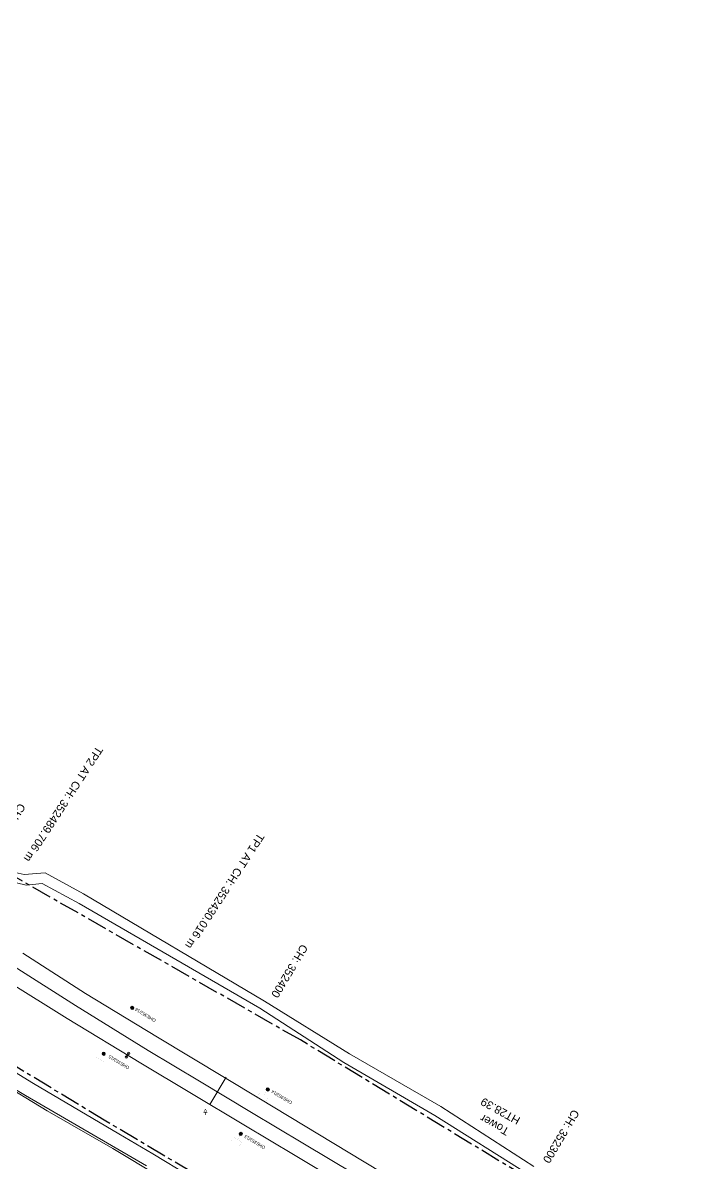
# Model space of a CAD drawing. Header units: feet. Extents: x 593168 to 611286, y 3401475 to 3412398.
# Drawn here: x 600564.8 to 600774.3, y 3407869.6 to 3408225.7 of the extents above; entities that cross this region are included whole.
import ezdxf

# ---------------------------------------------------------------- set-up
doc = ezdxf.new("R2010")
doc.units = ezdxf.units.FT
doc.header["$MEASUREMENT"] = 0
doc.linetypes.add('CENTER', pattern=[2, 1.25, -0.25, 0.25, -0.25])
for name, color, linetype, lineweight in [("EXG. TP CH's", 7, 'Continuous', 0), ('Existing IR Chainage', 7, 'Continuous', 0), ('Existing IR Track', 143, 'Continuous', 0), ('Fence', 251, 'F-LINE', 0), ('OHE MAST', 8, 'Continuous', 0), ('OHE MAST TEXT', 8, 'Continuous', 0), ('SH.NOS', 251, 'Continuous', 0), ('Sign Board', 251, 'Continuous', 0), ('Subroad Edge', 34, 'Continuous', 0), ('Text1', 251, 'Continuous', 0)]:
    doc.layers.add(name, color=color, linetype=linetype, lineweight=lineweight)
doc.layers.add('Existing Railway Boundary', color=7, linetype='CENTER')
doc.styles.add('CUT-FILL', font='cut-fill.shx', dxfattribs={"height": 2})
doc.styles.get("Standard").update_dxf_attribs({"font": 'arial.ttf'})
doc.styles.add('Style-Arial', font='arial.ttf')
doc.linetypes.add('F-LINE', pattern='A,0.6,["X",Standard,S=0.3,R=0,X=0,Y=-0.15],0.1', length=0.7)

# ---------------------------------------------------------------- blocks, each defined once
blk = doc.blocks.new('TSB100')
at = {"layer": 'SH.NOS', "const_width": 0.132}
blk.add_lwpolyline([(-0.51, 0.84), (0.54, 0.84), (0, 1.85)], close=True, dxfattribs=at)
at = {"layer": 'SH.NOS', "const_width": 0.142}
blk.add_lwpolyline([(0, 0.84), (0, 0)], dxfattribs=at)
at = {"layer": 'SH.NOS', "style": 'CUT-FILL'}
blk.add_text('100', height=0.2, dxfattribs=at).set_placement((-0.23, 1.03))
blk = doc.blocks.new('OHE MAST')
h = blk.add_hatch(color=256)
h.dxf.hatch_style = 1
edge = h.paths.add_edge_path()
edge.add_arc((0, 0), 0.514, 0, 360)
at = {"const_width": 0.01}
for points in [[(1.5, 3.5), (1.5, 2), (-1.5, 2), (-1.5, 3.5)], [(0, 2), (0, 0)]]:
    blk.add_lwpolyline(points, dxfattribs=at)
blk.add_circle((0, 0), 0.514)

msp = doc.modelspace()

# ---------------------------------------------------------------- linework, layer by layer
at = {"layer": "EXG. TP CH's", "color": 7, "lineweight": 0, "flags": 128}
msp.add_lwpolyline([(600597.1271, 3407902.7221), (600597.8681, 3407903.9153)], dxfattribs=at)
at = {"layer": "EXG. TP CH's", "color": 7, "lineweight": 0}
for centre in [(600597.1271, 3407902.7221), (600597.8681, 3407903.9153)]:
    msp.add_circle(centre, 0.375, dxfattribs=at)
at = {"layer": 'Existing IR Chainage', "color": 7, "linetype": 'Continuous', "lineweight": 13, "flags": 128}
msp.add_lwpolyline([(600628.4051, 3407896.5085), (600623.2686, 3407887.9285)], dxfattribs=at)
at = {"layer": 'Existing IR Track', "flags": 128}
for points in [[(600705.6264, 3407849.4257), (600671.4491, 3407870.0453), (600638.552, 3407889.8818), (600606.873, 3407908.9974), (600584.4159, 3407922.6305), (600564.8022, 3407935.1631)], [(600668.8751, 3407865.9834), (600652.2966, 3407875.86), (600636.2635, 3407885.4118), (600620.0116, 3407895.1816), (600603.9837, 3407904.817), (600581.2873, 3407918.8515), (600562.1568, 3407931.0482)], [(600666.4011, 3407862.1409), (600649.8694, 3407872.0205), (600633.8789, 3407881.5767), (600617.5782, 3407891.3351), (600601.6492, 3407900.871), (600578.7283, 3407914.8208), (600559.8756, 3407926.5043)]]:
    msp.add_lwpolyline(points, dxfattribs=at)
at = {"layer": 'Existing Railway Boundary', "ltscale": 5}
for points in [[(601317.2433, 3407450.7097), (601224.899, 3407507.0908), (601103.8361, 3407576.9037), (601076.3041, 3407593.1922), (601027.0445, 3407622.1279), (600800.8989, 3407757.7565), (600729.53, 3407800.2216), (600590.7896, 3407882.7312), (600531.0891, 3407918.878), (600526.2178, 3407921.6024), (600502.3694, 3407935.4788), (600422.2553, 3407983.1065), (600376.8527, 3408011.2163), (600345.4847, 3408028.7629), (600315.7213, 3408046.6622), (600129.9447, 3408159.317), (599995.7813, 3408208.5798), (599954.336, 3408225.7264), (599945.3157, 3408214.7803), (599936.2222, 3408204.7154)], [(602240.837, 3406937.0674), (602116.2948, 3407010.7668), (601764.5806, 3407219.7883), (601759.3642, 3407222.2685), (601653.1238, 3407292.2946), (601441.2096, 3407415.0505), (601397.917, 3407440.7299), (601301.0475, 3407498.7265), (601241.8375, 3407534.2132), (601188.4611, 3407565.6026), (601139.5754, 3407594.3481), (601094.5264, 3407622.448), (600939.9459, 3407716.091), (600853.7892, 3407766.6119), (600798.1443, 3407818.9628), (600756.3389, 3407844.4101), (600651.5465, 3407908.0731), (600401.2293, 3408050.9686)]]:
    msp.add_lwpolyline(points, dxfattribs=at)
at = {"layer": 'Fence'}
msp.add_lwpolyline([(600744.131, 3407784.494), (600708.9321, 3407805.2243), (600675.3063, 3407825.3436), (600637.1202, 3407847.6194), (600592.9604, 3407874.1774), (600572.393, 3407885.9944), (600509.4416, 3407924.2791), (600487.7753, 3407937.0803), (600465.4538, 3407949.9255), (600444.2684, 3407962.6281), (600429.2318, 3407971.786), (600405.4027, 3407985.9302), (600381.3379, 3407999.2411)], dxfattribs=at)
at = {"layer": 'Subroad Edge'}
for points in [[(600603.492, 3407868.7656, 258.0835), (600565.6214, 3407890.6802, 258.0845), (600532.7257, 3407910.4057, 258.0955), (600488.0185, 3407937.4354, 258.0575), (600445.2705, 3407963.0509, 258.1085), (600429.7554, 3407972.5738, 258.1305), (600382.2869, 3408001.0583, 258.2724), (600379.9792, 3408003.1788, 258.3214), (600376.839, 3408005.1285, 258.4254), (600368.1322, 3408010.1907, 258.6703), (600367.1834, 3408010.3897, 258.7263), (600364.5416, 3408012.3183, 258.7963), (600351.0258, 3408020.4237, 258.8263), (600342.985, 3408025.5583, 258.5763), (600305.3909, 3408048.1333, 258.1155), (600283.6828, 3408061.3142, 258.0565), (600228.2712, 3408095.2583, 258.1585), (600206.7717, 3408108.4121, 258.0635), (600156.8294, 3408136.471, 258.2984), (600132.8452, 3408149.871, 258.4484), (600096.3159, 3408166.3305, 258.5343), (600086.6197, 3408170.2176, 258.5843), (600083.6553, 3408174.315, 258.6743)], [(600724.4816, 3407868.5348, 258.0595), (600695.4321, 3407887.3, 258.0425), (600666.9406, 3407903.7812, 257.9925), (600640.3407, 3407920.1649, 257.8785), (600583.7849, 3407953.7552, 257.8156), (600571.7811, 3407960.2856, 258.0345), (600565.2274, 3407959.7897, 258.0885), (600556.7037, 3407961.5816, 257.9995), (600549.459, 3407965.4205, 258.0335), (600534.1874, 3407974.8464, 257.9865), (600512.1744, 3407988.3924, 257.3217), (600485.5193, 3408005.3692, 258.0315), (600460.2286, 3408020.875, 258.0945), (600435.457, 3408036.3322, 258.1095), (600397.2895, 3408059.5736, 258.5313), (600388.4166, 3408064.3593, 258.8682), (600380.2747, 3408069.9629, 258.7023), (600367.8768, 3408077.3617, 258.5363), (600362.4435, 3408081.1515, 258.5473), (600370.165, 3408109.6531, 258.3404), (600372.0775, 3408130.8266, 258.3291)], [(600723.0046, 3407865.9471, 258.1355), (600693.5352, 3407884.4499, 258.0555), (600665.178, 3407901.085, 257.9255), (600638.9039, 3407917.9623, 257.8795), (600582.4041, 3407950.6437, 257.8935), (600570.9084, 3407956.9251, 257.9255), (600565.8913, 3407956.3686, 258.0435), (600554.8918, 3407958.9694, 258.0055), (600548.5231, 3407963.9741, 257.9325), (600509.9579, 3407986.1072, 257.9885), (600483.6486, 3408002.7576, 258.0325), (600458.7377, 3408018.3054, 258.0435), (600434.2142, 3408033.4671, 258.0275), (600395.9568, 3408057.0557, 258.5233), (600391.4616, 3408057.9973, 258.7543), (600387.7212, 3408057.7802, 259.0212), (600384.5409, 3408057.1799, 259.1752), (600382.9836, 3408055.1208, 259.3151)], [(600364.2099, 3408019.3109, 259.0302), (600365.2057, 3408016.6339, 258.9212), (600367.9563, 3408014.5102, 258.7963), (600384.5207, 3408004.3981, 258.3054), (600432.4556, 3407975.9142, 258.1555), (600468.5001, 3407954.3782, 258.0385), (600490.4942, 3407941.5282, 258.0315), (600511.7307, 3407928.8501, 257.9865), (600535.3557, 3407914.6012, 258.0545), (600568.19, 3407894.4473, 258.0475), (600594.8102, 3407878.7272, 258.0795), (600605.4856, 3407872.476, 257.9815), (600639.5062, 3407851.9306, 258.0725)]]:
    msp.add_polyline3d(points, dxfattribs=at)

# ---------------------------------------------------------------- block references
at = {"layer": 'OHE MAST', "rotation": 149.0208306544456}
for p in [(600599.0324, 3407918.0969), (600590.0887, 3407903.7502), (600641.3413, 3407892.6401), (600632.9053, 3407878.7213)]:
    msp.add_blockref('OHE MAST', p, dxfattribs=at)
at = {"layer": 'Sign Board', "xscale": 0.9997078269552191, "yscale": 0.9997078269552191, "zscale": 0.9997078269552191}
msp.add_blockref('TSB100', (600621.8655, 3407884.6422, 262.2013), dxfattribs=at)

# ---------------------------------------------------------------- texts
at = {"layer": "EXG. TP CH's", "color": 7, "lineweight": 0, "char_height": 2.5, "attachment_point": 6, "rotation": 237, "line_spacing_factor": 0.60024, "style": 'Style-Arial'}
for s, insert in [('TP2 AT CH: 352489.706 m', (600566.0146, 3407964.0544)), ('TP1 AT CH: 352430.016 m', (600616.4487, 3407936.9286))]:
    msp.add_mtext(s, dxfattribs=dict(at, insert=insert))
at = {"layer": 'Existing IR Chainage', "color": 7, "lineweight": 0, "char_height": 2.5, "attachment_point": 6, "line_spacing_factor": 0.60036, "style": 'Style-Arial'}
for s, insert, rotation in [('CH: 352500', (600555.2128, 3407965.5576), 239.318651), ('CH: 352400', (600643.3828, 3407921.5815), 239.093242), ('CH: 352300', (600728.2555, 3407869.933), 239.322667)]:
    msp.add_mtext(s, dxfattribs=dict(at, insert=insert, rotation=rotation))
at = {"layer": 'OHE MAST TEXT'}
for s, p in [('OHE352/16', (600606.5237, 3407914.4249, 262.916)), ('OHE352/15', (600598.2317, 3407899.6765, 261.818)), ('OHE352/14', (600649.1095, 3407888.7806, 262.819)), ('OHE352/13', (600640.7082, 3407874.7475, 262.284))]:
    msp.add_text(s, height=1, rotation=149, dxfattribs=at).set_placement(p)
at = {"layer": 'Text1'}
for s, p in [('HT28.39', (600720.4953, 3407883.7044, 101.3708)), ('Tower', (600717.0798, 3407880.2817, 156.3202))]:
    msp.add_text(s, height=2.5, rotation=151.044359, dxfattribs=at).set_placement(p)

doc.saveas('drawing.dxf')
